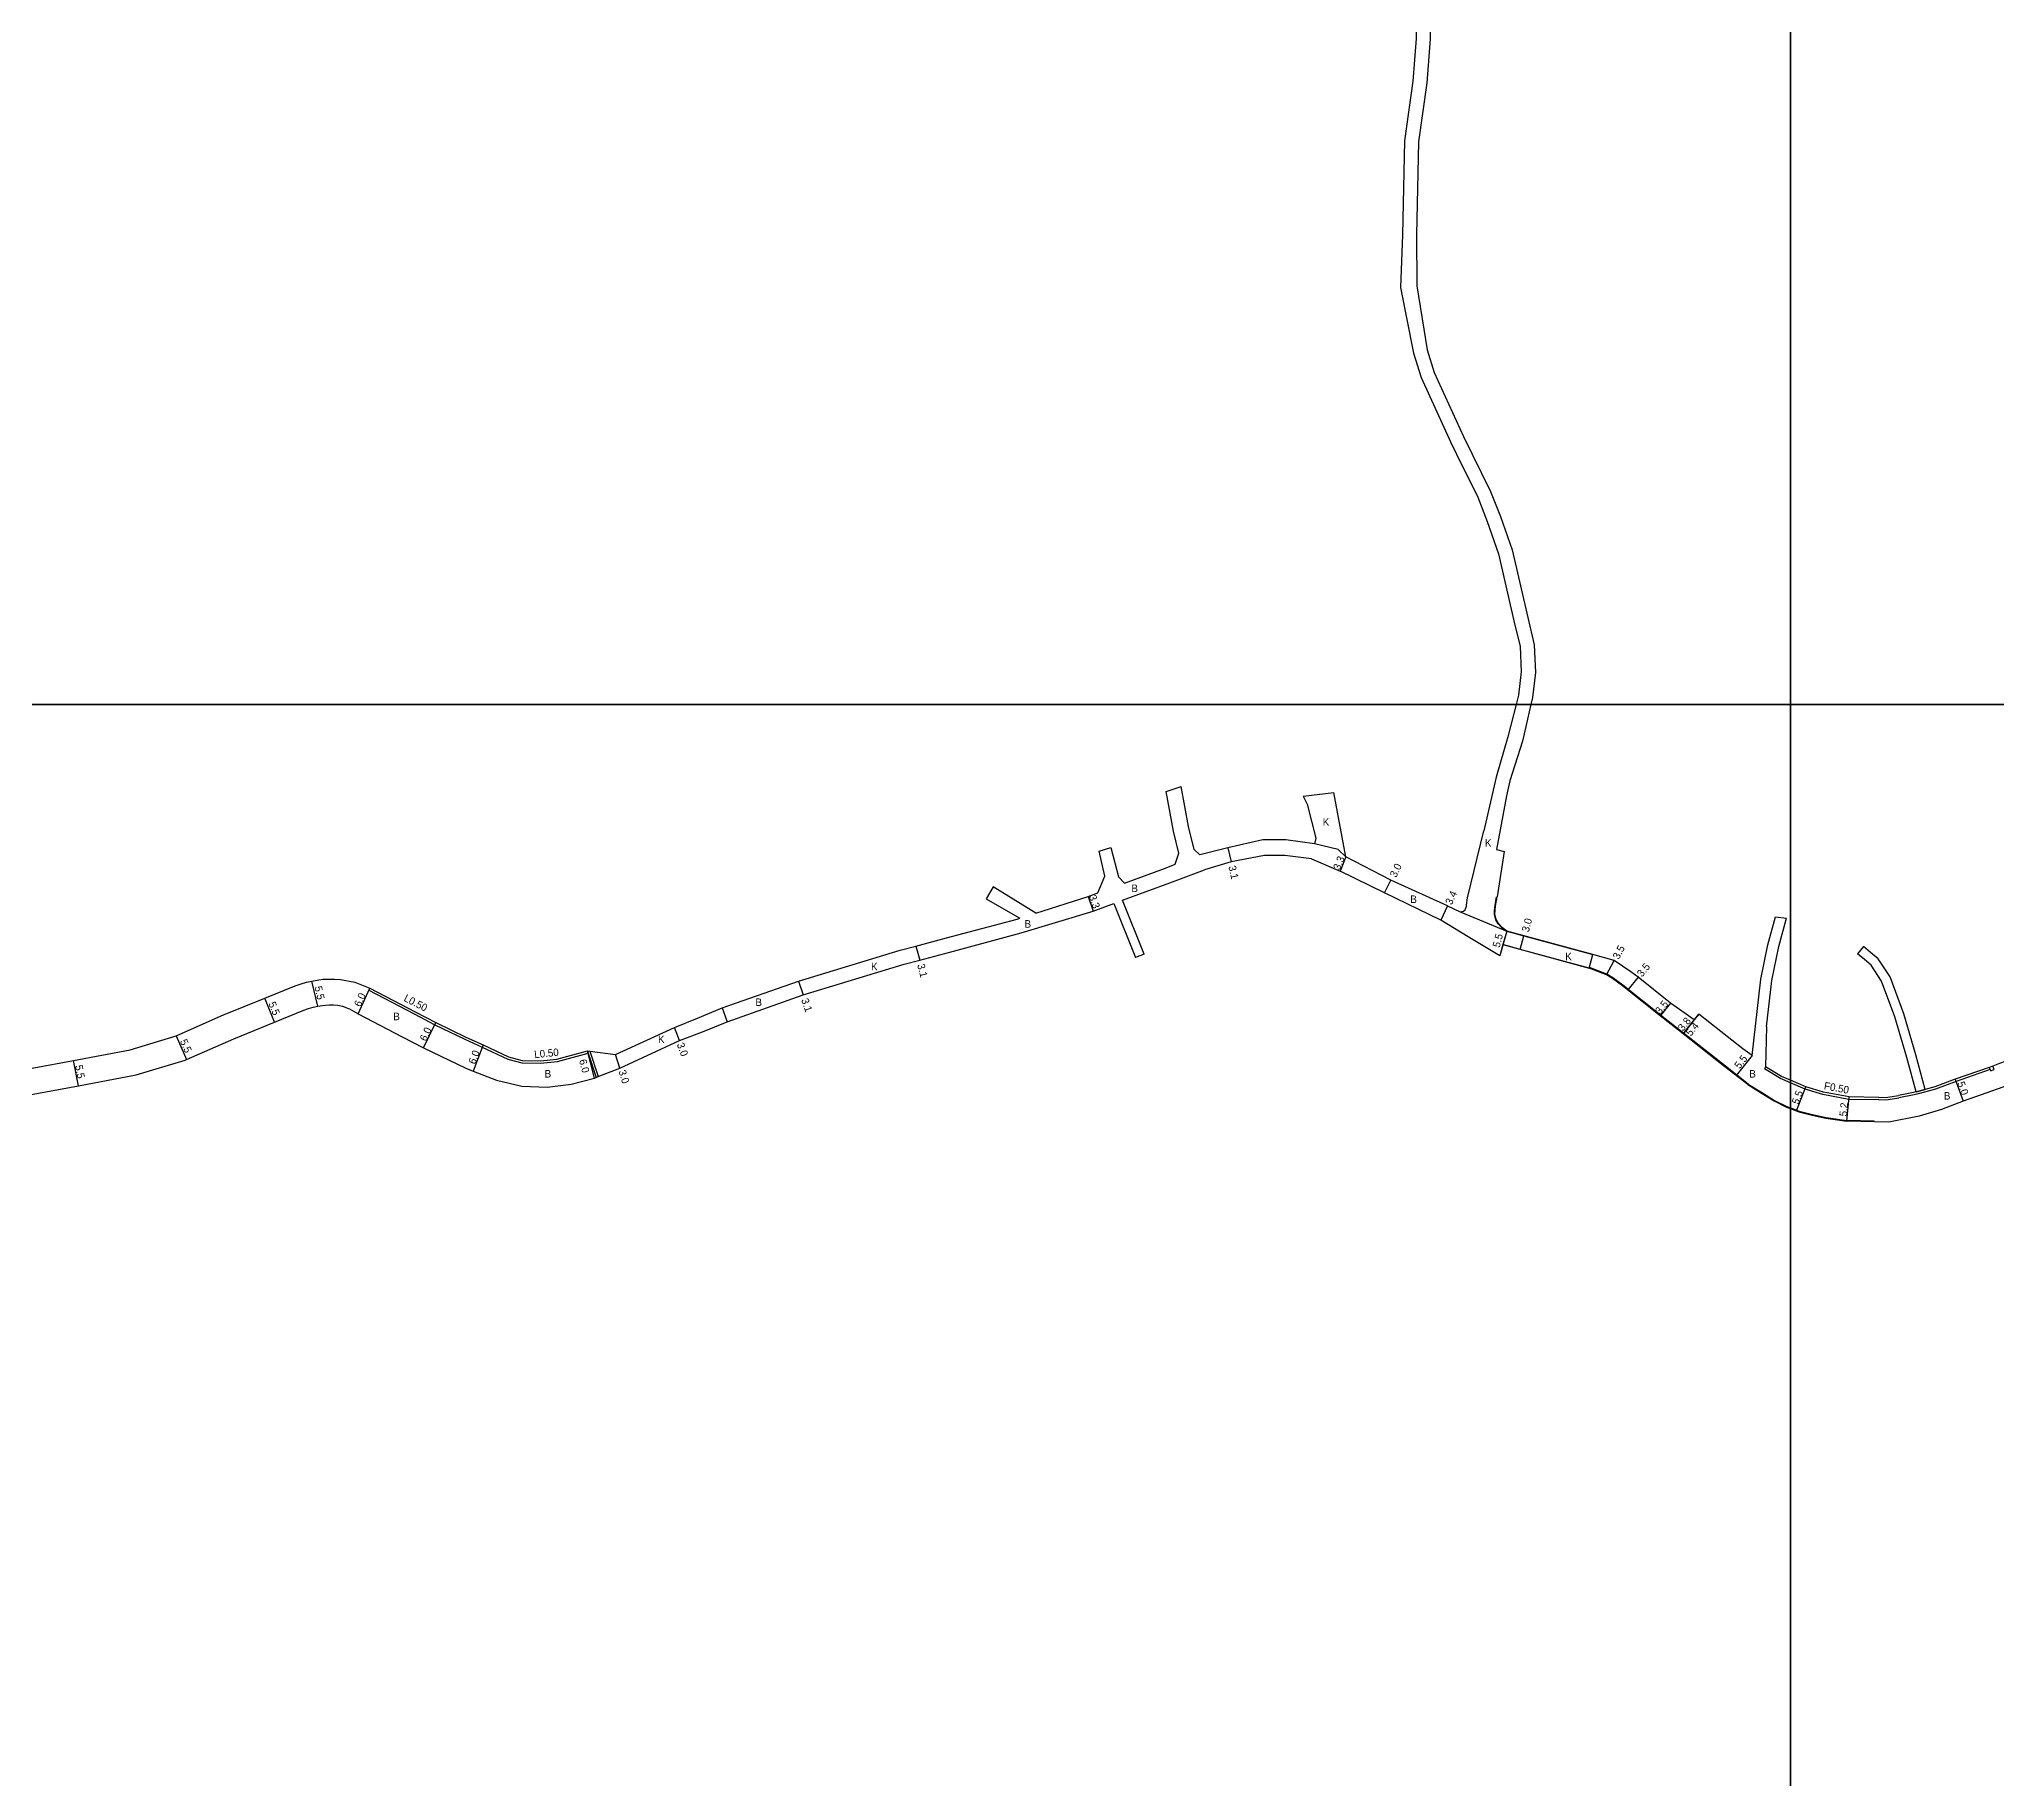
# Model space of a CAD drawing. Header units: metres. Extents: x -8000 to -4000, y -96000 to -93000.
# Drawn here: x -6773.5 to -6356, y -95629 to -95258.1 of the extents above; entities that cross this region are included whole.
import ezdxf

# ---------------------------------------------------------------- set-up
doc = ezdxf.new("R2010")
doc.units = ezdxf.units.M
doc.header["$LTSCALE"] = 2.5
for name, color, linetype in [('側溝・桝', 7, 'Continuous'), ('図郭', 7, 'Continuous'), ('幅員', 7, 'Continuous'), ('歩道・分離帯・安全施設', 7, 'Continuous'), ('舗装', 7, 'Continuous'), ('道路', 7, 'Continuous')]:
    doc.layers.add(name, color=color, linetype=linetype)
doc.styles.get("Standard").update_dxf_attribs({"font": ''})
doc.styles.get('Standard').set_extended_font_data('@MS PGothic')

msp = doc.modelspace()

# ---------------------------------------------------------------- linework, layer by layer
at = {"layer": '側溝・桝'}
for points in [[(-6702.99, -95460.42), (-6703.2, -95460.87), (-6693.53, -95465.96), (-6689.13, -95468.25), (-6682.71, -95471.32), (-6678.98, -95473), (-6673.55, -95475.58), (-6670.54, -95476.4), (-6666.55, -95476.48), (-6662.98, -95476.11), (-6656.41, -95474.3)], [(-6656.57, -95473.82), (-6656.41, -95474.3), (-6654.7, -95479.49)], [(-6656.02, -95473.9), (-6654.24, -95479.3)], [(-6405.29, -95477.25), (-6405.54, -95477.68)], [(-6400, -95480.62), (-6402.13, -95479.71), (-6405.54, -95477.68)], [(-6357.43, -95477.81), (-6364.68, -95480.36), (-6369.08, -95481.99), (-6371.11, -95482.53)], [(-6381.13, -95484.3), (-6387.55, -95484.16), (-6393.09, -95483.11), (-6396.86, -95481.96), (-6400, -95480.62)], [(-6373.04, -95483.04), (-6373.63, -95483.19), (-6376.85, -95483.83)], [(-6371.24, -95482.04), (-6373.17, -95482.55)], [(-6371.11, -95482.53), (-6373.04, -95483.04)], [(-6381.13, -95484.3), (-6379.17, -95484.17), (-6376.85, -95483.83)]]:
    msp.add_lwpolyline(points, dxfattribs=at)
msp.add_lwpolyline([(-6357.32, -95478.09), (-6356.57, -95477.82), (-6356.85, -95477.07), (-6357.6, -95477.34), (-6357.43, -95477.81)], close=True, dxfattribs=at)
at = {"layer": '図郭'}
for points in [[(-7200, -95400), (-6400, -95400), (-6400, -94800), (-7200, -94800)], [(-6400, -95400), (-5600, -95400), (-5600, -94800), (-6400, -94800)], [(-7200, -96000), (-6400, -96000), (-6400, -95400), (-7200, -95400)], [(-6400, -96000), (-5600, -96000), (-5600, -95400), (-6400, -95400)]]:
    msp.add_lwpolyline(points, close=True, dxfattribs=at)
at = {"layer": '幅員'}
for points in [[(-6520.01, -95430.5), (-6519.29, -95433.51)], [(-6494.79, -95432.44), (-6496.05, -95435.49)], [(-6486.54, -95440.14), (-6485.21, -95437.45)], [(-6549.77, -95440.89), (-6548.67, -95444)], [(-6473.16, -95442.89), (-6474.58, -95445.98)], [(-6460.51, -95448.28), (-6461.95, -95453.58)], [(-6457.61, -95452.18), (-6456.82, -95449.29)], [(-6586.49, -95451.47), (-6585.69, -95454.47)], [(-6439.25, -95457.63), (-6437.61, -95454.54)], [(-6432.5, -95458.09), (-6434.68, -95460.83)], [(-6723.31, -95467.67), (-6725.39, -95462.58)], [(-6714.09, -95464.31), (-6715.34, -95458.95)], [(-6705.43, -95465.9), (-6702.99, -95460.42)], [(-6611.55, -95458.96), (-6610.52, -95461.88)], [(-6425.56, -95463.62), (-6427.77, -95466.34)], [(-6422.9, -95470.2), (-6419.55, -95465.97)], [(-6744.28, -95470.63), (-6742.07, -95475.66)], [(-6691.49, -95473.21), (-6688.9, -95467.8)], [(-6636.92, -95471.62), (-6637.99, -95468.81)], [(-6420.54, -95467.22), (-6422.9, -95470.2)], [(-6678.77, -95472.55), (-6680.92, -95478.15)], [(-6655.05, -95479.63), (-6656.57, -95473.82)], [(-6649.68, -95477.48), (-6650.58, -95474.62)], [(-6408.16, -95474.79), (-6411.55, -95479.11)], [(-6765.12, -95481.29), (-6766.15, -95475.88)], [(-6398.67, -95486.62), (-6396.68, -95481.49)], [(-6364.85, -95479.89), (-6363.12, -95484.58)], [(-6387.96, -95488.84), (-6387.5, -95483.66)]]:
    msp.add_lwpolyline(points, dxfattribs=at)
at = {"layer": '歩道・分離帯・安全施設'}
for points in [[(-6460.57, -95448.35), (-6461.44, -95447.64), (-6462.32, -95446.76), (-6462.85, -95445.86), (-6463.11, -95444.76), (-6463.08, -95443.87), (-6462.98, -95442.86), (-6462.66, -95440.98)], [(-6409.03, -95480.9), (-6413.87, -95477.1), (-6422.81, -95470.08), (-6427.67, -95466.23), (-6435.73, -95459.8), (-6437.87, -95458.27), (-6439.17, -95457.5), (-6442.86, -95456.05)], [(-6409.03, -95480.9), (-6405.94, -95482.79), (-6403.4, -95484.38), (-6400.74, -95485.68), (-6400, -95485.96)], [(-6400, -95485.96), (-6398.16, -95486.65), (-6395.32, -95487.41), (-6392.39, -95488.02), (-6387.95, -95488.69)], [(-6382.12, -95488.82), (-6387.95, -95488.69)]]:
    msp.add_lwpolyline(points, dxfattribs=at)
at = {"layer": '舗装'}
for points in [[(-6494.79, -95432.44), (-6496.45, -95430.9), (-6501.51, -95429.66)], [(-6470.44, -95444.18), (-6460.51, -95448.28)], [(-6586.49, -95451.47), (-6585.69, -95454.47)], [(-6611.55, -95458.96), (-6610.52, -95461.88)], [(-6627.8, -95464.68), (-6626.77, -95467.6)]]:
    msp.add_lwpolyline(points, dxfattribs=at)
at = {"layer": '舗装', "flags": 128}
msp.add_lwpolyline([(-6373.17, -95482.55), (-6371.24, -95482.04)], dxfattribs=at)
at = {"layer": '道路'}
for points in [[(-6479.82, -95254.04), (-6479.85, -95257.99), (-6480.5, -95267.09), (-6482.31, -95279.75), (-6482.71, -95299.81), (-6483.19, -95311.06), (-6480.38, -95325.04), (-6478.77, -95330.24), (-6472.41, -95344.09), (-6471.18, -95346.61), (-6466.69, -95355.78), (-6464.64, -95360.96), (-6462.26, -95367.85), (-6458.95, -95382.12), (-6457.66, -95387.63), (-6457.39, -95393.03), (-6457.97, -95398), (-6458.49, -95400)], [(-6476.82, -95254.06), (-6476.85, -95258.1), (-6477.51, -95267.41), (-6479.31, -95279.99), (-6479.71, -95299.85), (-6479.68, -95310.68), (-6477.45, -95324.35), (-6475.97, -95329.16), (-6469.7, -95342.8), (-6467.84, -95346.61), (-6463.95, -95354.57), (-6461.83, -95359.91), (-6459.37, -95367.02), (-6456.03, -95381.4), (-6454.68, -95387.21), (-6454.38, -95393.13), (-6455, -95398.51), (-6455.34, -95400)], [(-6458.49, -95400), (-6460.28, -95406.85), (-6462.72, -95415.48), (-6465.41, -95426.94)], [(-6455.34, -95400), (-6457.13, -95407.81), (-6459.83, -95416.28), (-6460.57, -95419.44), (-6462.69, -95430.9), (-6461.03, -95431.29), (-6462.56, -95441)], [(-6533.13, -95418.5), (-6529.91, -95417.47)], [(-6530.43, -95431.7), (-6531.56, -95427), (-6533.13, -95418.5)], [(-6527.15, -95430.91), (-6528.34, -95425.98), (-6529.91, -95417.47)], [(-6503.95, -95419.5), (-6497.4, -95418.73)], [(-6503.95, -95419.5), (-6503.09, -95421.2), (-6501.22, -95428.48), (-6501.51, -95429.66)], [(-6494.79, -95432.44), (-6497.4, -95418.73)], [(-6501.51, -95429.66), (-6507.6, -95428.84), (-6512.51, -95428.86), (-6520.01, -95430.5), (-6525.93, -95432.03)], [(-6470.44, -95444.18), (-6469.7, -95444.03), (-6469.33, -95443.74), (-6469.06, -95442.97), (-6469.05, -95442.74), (-6468.86, -95441.16), (-6465.41, -95426.94)], [(-6547.69, -95440.13), (-6546.2, -95436.55), (-6547.45, -95431.21)], [(-6547.45, -95431.21), (-6544.93, -95430.47)], [(-6544.93, -95430.47), (-6543.28, -95436.75), (-6542.03, -95438.06)], [(-6531.18, -95434.04), (-6530.43, -95431.7)], [(-6525.93, -95432.03), (-6527.15, -95430.91)], [(-6502.13, -95432.87), (-6507.81, -95432.14), (-6512.15, -95432.16), (-6519.29, -95433.51), (-6524.93, -95435.2)], [(-6502.13, -95432.87), (-6496.05, -95435.49)], [(-6473.16, -95442.89), (-6485.21, -95437.45), (-6494.79, -95432.44)], [(-6542.44, -95441.72), (-6532.32, -95438.02), (-6524.93, -95435.2)], [(-6542.03, -95438.06), (-6533.51, -95434.94), (-6531.18, -95434.04)], [(-6474.58, -95445.98), (-6486.54, -95440.14), (-6496.05, -95435.49)], [(-6570.03, -95438.88), (-6571.51, -95441.44)], [(-6571.51, -95441.44), (-6564.35, -95445.53)], [(-6560.92, -95444.48), (-6570.03, -95438.88)], [(-6560.92, -95444.48), (-6549.77, -95440.89), (-6547.69, -95440.13)], [(-6537.84, -95453.18), (-6542.44, -95441.72)], [(-6537.84, -95453.18), (-6542.44, -95441.72)], [(-6460.51, -95448.28), (-6461.37, -95447.56), (-6462.24, -95446.7), (-6462.75, -95445.82), (-6463.01, -95444.75), (-6462.98, -95443.88), (-6462.88, -95442.87), (-6462.56, -95441)], [(-6782.27, -95484.4), (-6765.12, -95481.29), (-6752.79, -95478.92), (-6742.38, -95475.8), (-6742.07, -95475.66), (-6732.01, -95471.23), (-6723.31, -95467.67), (-6717.07, -95465.12), (-6716.08, -95464.82), (-6715.09, -95464.54), (-6714.09, -95464.31), (-6713.07, -95464.13), (-6712.43, -95464.05), (-6711.58, -95464), (-6710.73, -95464.01), (-6709.89, -95464.09), (-6709.46, -95464.15), (-6708.82, -95464.31), (-6708.2, -95464.52), (-6707.59, -95464.77), (-6707.3, -95464.89), (-6705.43, -95465.9), (-6696.06, -95470.85), (-6691.49, -95473.21), (-6682.5, -95477.52), (-6680.92, -95478.15), (-6675.93, -95480.07), (-6670.56, -95481.35), (-6665.12, -95481.57), (-6660.04, -95480.9), (-6655.05, -95479.63), (-6654.7, -95479.49), (-6654.24, -95479.3), (-6649.68, -95477.48), (-6636.92, -95471.62), (-6632.04, -95469.76), (-6626.77, -95467.6), (-6610.52, -95461.88), (-6589, -95455.35), (-6585.69, -95454.47), (-6579.27, -95452.76), (-6564.08, -95448.69), (-6548.67, -95444), (-6544.32, -95442.41)], [(-6709.21, -95458.63), (-6706.2, -95459.21), (-6702.99, -95460.42), (-6693.3, -95465.52), (-6688.9, -95467.8), (-6682.5, -95470.87), (-6678.77, -95472.55), (-6673.38, -95475.11), (-6670.47, -95475.9), (-6666.57, -95475.98), (-6663.08, -95475.62), (-6656.57, -95473.82), (-6656.02, -95473.9), (-6650.58, -95474.62), (-6637.99, -95468.81), (-6633.12, -95466.85), (-6627.8, -95464.68), (-6611.55, -95458.96), (-6589.85, -95452.36), (-6586.49, -95451.47), (-6580, -95449.75), (-6564.94, -95445.71), (-6564.35, -95445.53)], [(-6544.32, -95442.41), (-6539.69, -95453.93)], [(-6544.32, -95442.41), (-6539.69, -95453.93)], [(-6461.3, -95451.17), (-6461.95, -95453.58), (-6468.69, -95449.48), (-6474.58, -95445.98)], [(-6473.16, -95442.89), (-6470.44, -95444.18)], [(-6408.16, -95474.79), (-6406.3, -95458.54), (-6404.84, -95451.23), (-6403.15, -95445.21)], [(-6405.1, -95468.69), (-6403.97, -95458.85), (-6402.5, -95451.54), (-6400.81, -95445.52)], [(-6403.15, -95445.21), (-6400.81, -95445.52)], [(-6460.51, -95448.28), (-6442.13, -95453.3)], [(-6460.51, -95448.28), (-6456.82, -95449.29), (-6442.13, -95453.3)], [(-6537.84, -95453.18), (-6539.69, -95453.93)], [(-6461.3, -95451.17), (-6442.92, -95456.19)], [(-6442.92, -95456.19), (-6457.61, -95452.18), (-6461.3, -95451.17)], [(-6425.56, -95463.62), (-6432.5, -95458.09), (-6434.03, -95456.95), (-6437.61, -95454.54), (-6442.13, -95453.3)], [(-6384.43, -95451.57), (-6385.7, -95453.12)], [(-6373.17, -95482.55), (-6375.2, -95475.23), (-6377.73, -95466.57), (-6380.55, -95458.97), (-6382.8, -95455.52), (-6384.2, -95454.35), (-6385.7, -95453.12)], [(-6371.24, -95482.04), (-6373.27, -95474.69), (-6375.83, -95465.94), (-6378.75, -95458.06), (-6381.29, -95454.18), (-6382.92, -95452.82), (-6384.43, -95451.57)], [(-6824.26, -95480.74), (-6823.56, -95480.8), (-6814.5, -95481.61), (-6804.46, -95481.41), (-6795.24, -95480.88), (-6783.13, -95478.97), (-6766.15, -95475.88), (-6754.1, -95473.57), (-6744.28, -95470.63), (-6734.16, -95466.17), (-6725.39, -95462.58), (-6718.92, -95459.94), (-6717.63, -95459.54), (-6716.45, -95459.21), (-6715.34, -95458.95), (-6713.88, -95458.69), (-6712.93, -95458.57), (-6711.73, -95458.5), (-6710.46, -95458.51), (-6709.21, -95458.63)], [(-6409.11, -95481.03), (-6413.96, -95477.22), (-6422.9, -95470.2), (-6427.77, -95466.34), (-6435.81, -95459.93), (-6437.95, -95458.39), (-6439.25, -95457.63), (-6442.92, -95456.19)], [(-6420.54, -95467.22), (-6425.56, -95463.62)], [(-6419.55, -95465.97), (-6420.54, -95467.22)], [(-6408.16, -95474.79), (-6410.13, -95473.36), (-6419.55, -95465.97)], [(-6405.1, -95468.69), (-6405.29, -95477.25)], [(-6342.07, -95471.84), (-6350.59, -95474.8), (-6355.37, -95476.52), (-6356.85, -95477.07), (-6357.6, -95477.34), (-6364.85, -95479.89), (-6369.23, -95481.51), (-6371.24, -95482.04)], [(-6400, -95480.07), (-6401.91, -95479.26), (-6405.29, -95477.25)], [(-6338.49, -95476.4), (-6340.9, -95476.8), (-6349.18, -95479.63), (-6353.7, -95481.23), (-6354.45, -95481.5), (-6363.12, -95484.58), (-6367.77, -95486.33), (-6372.57, -95487.78), (-6378.98, -95489.04), (-6387.96, -95488.84)], [(-6409.11, -95481.03), (-6406.02, -95482.92), (-6403.48, -95484.51), (-6400.8, -95485.81), (-6400, -95486.12)], [(-6381.14, -95483.8), (-6387.5, -95483.66), (-6392.96, -95482.63), (-6396.68, -95481.49), (-6400, -95480.07)], [(-6381.14, -95483.8), (-6379.22, -95483.67), (-6376.95, -95483.34)], [(-6373.17, -95482.55), (-6373.74, -95482.71), (-6376.95, -95483.34)], [(-6400, -95486.12), (-6398.21, -95486.8), (-6395.36, -95487.55), (-6392.41, -95488.17), (-6387.96, -95488.84)]]:
    msp.add_lwpolyline(points, dxfattribs=at)
msp.add_lwpolyline([(-6442.13, -95453.3), (-6460.51, -95448.28), (-6461.3, -95451.17), (-6442.92, -95456.19)], close=True, dxfattribs=at)

# ---------------------------------------------------------------- texts
at = {"layer": '側溝・桝'}
for s, rotation, p in [('L0.50', 332.6153, (-6695.87, -95463.09)), ('L0.50', 5.9216, (-6667.82, -95475.4)), ('F0.50', 349.2863, (-6392.94, -95482))]:
    msp.add_text(s, height=1.6, rotation=rotation, dxfattribs=at).set_placement(p)
at = {"layer": '幅員'}
for s, rotation, p in [('3.3', 67.5111, (-6496.12, -95435.41)), ('3.1', 283.3666, (-6519.88, -95434.52)), ('3.0', 63.7581, (-6484.1, -95436.99)), ('3.3', 289.5217, (-6549.66, -95440.9)), ('3.4', 65.2814, (-6472.24, -95442.82)), ('3.0', 74.7419, (-6455.81, -95448.62)), ('5.5', 75.3246, (-6462.01, -95451.9)), ('3.5', 62.1752, (-6436.59, -95454.44)), ('3.1', 284.8647, (-6586.25, -95455.49)), ('3.5', 51.431, (-6431.62, -95458.2)), ('5.5', 283.1463, (-6714.79, -95460.21)), ('6.0', 66.0028, (-6704.95, -95464.58)), ('3.1', 289.3987, (-6611, -95462.95)), ('5.5', 292.2098, (-6724.65, -95463.74)), ('3.5', 51.0444, (-6427.75, -95466.16)), ('3.8', 51.6093, (-6422.9, -95469.76)), ('6.0', 64.3981, (-6690.98, -95471.91)), ('5.4', 51.6093, (-6421.21, -95470.82)), ('5.5', 293.7847, (-6743.51, -95471.76)), ('6.0', 68.9829, (-6680.51, -95476.81)), ('3.0', 290.8202, (-6637.54, -95472.43)), ('5.5', 51.846, (-6410.84, -95477.8)), ('5.5', 280.8684, (-6765.84, -95476.99)), ('6.0', 284.6156, (-6658.36, -95475.84)), ('3.0', 287.5923, (-6649.97, -95478.18)), ('5.5', 68.7789, (-6398.3, -95485.38)), ('5.0', 290.3329, (-6364.45, -95480.7)), ('5.2', 84.8921, (-6387.97, -95487.84))]:
    msp.add_text(s, height=1.6, rotation=rotation, dxfattribs=at).set_placement(p)
at = {"layer": '舗装'}
for s, p in [('K', (-6499.74, -95425.81)), ('K', (-6465.15, -95430.28)), ('B', (-6540.55, -95439.96)), ('B', (-6481.07, -95442.29)), ('B', (-6563.33, -95447.55)), ('K', (-6448.03, -95454.49)), ('K', (-6596.07, -95456.64)), ('B', (-6620.73, -95464.25)), ('B', (-6697.97, -95467.28)), ('K', (-6641.5, -95472.15)), ('B', (-6665.69, -95479.51)), ('B', (-6408.77, -95479.53)), ('B', (-6367.27, -95484.22))]:
    msp.add_text(s, height=1.6, dxfattribs=at).set_placement(p)

doc.saveas('drawing.dxf')
